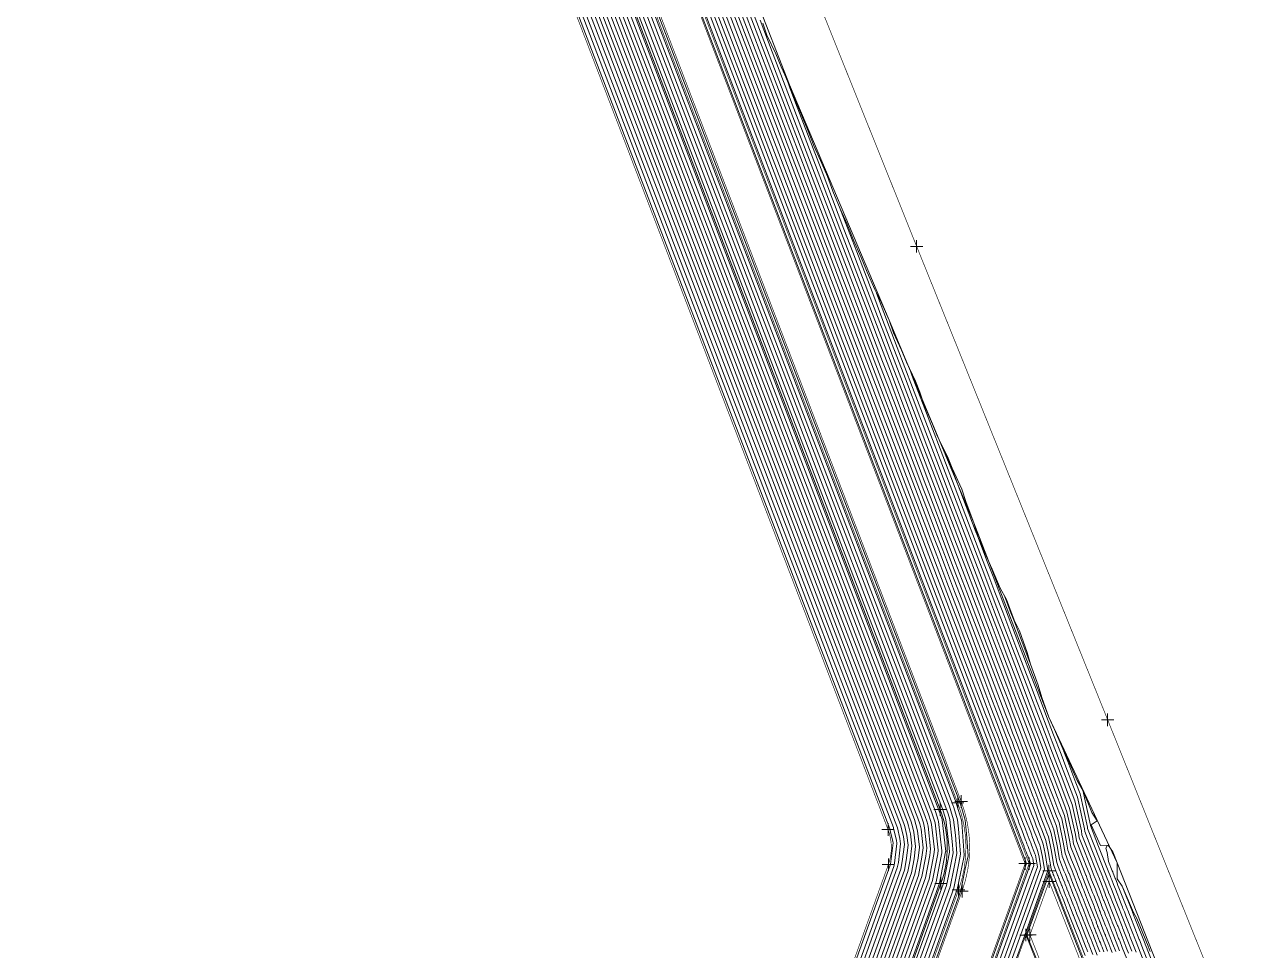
# Model space of a CAD drawing. Extents: x 358458 to 361663, y 818350 to 821723.
# Drawn here: x 360305 to 360500.7, y 821272 to 821420.3 of the extents above; entities that cross this region are included whole.
import ezdxf

# ---------------------------------------------------------------- set-up
doc = ezdxf.new("R2010")
doc.units = 0
doc.header["$MEASUREMENT"] = 0
doc.linetypes.add('solid', pattern=[0])
for name, color, linetype, lineweight in [('0 101001GR FENCES', 5, 'solid', 9), ('DAM 1', 7, 'solid', 9), ('DAM 2', 7, 'solid', 9), ('DAM FOOTPRINT', 7, 'solid', 9), ('DESIGN_Contours', 7, 'solid', 18), ('FREEBOARD', 7, 'solid', 9), ('WATER LEVEL STRING', 7, 'solid', 9)]:
    doc.layers.add(name, color=color, linetype=linetype, lineweight=lineweight)

# ---------------------------------------------------------------- blocks, each defined once
blk = doc.blocks.new('CCAD_POINT_CROSS')
at = {"linetype": 'solid'}
for p, q in [((-1, 0), (1, 0)), ((0, -1), (0, 1))]:
    blk.add_line(p, q, dxfattribs=at)
for tag in ['POINT_NUMBER', 'POINT_CODE', 'POINT_HEIGHT']:
    blk.add_attdef(tag, (0, 0), '', height=1)

msp = doc.modelspace()

# ---------------------------------------------------------------- linework, layer by layer
at = {"layer": '0 101001GR FENCES', "color": 5, "linetype": 'solid', "lineweight": 9, "const_width": 0.1}
msp.add_lwpolyline([(360407, 821713.71), (360393.97, 821722.31), (360375.97, 821711.45), (360374.56, 821707.72), (360378.74, 821699.71), (360368.53, 821691.08), (360361.92, 821673.13), (360347.67, 821634.07), (360361.71, 821599.06), (360390.11, 821528.5), (360447.78, 821384.75), (360478.35, 821308.98), (360511.88, 821225.56), (360542.71, 821148.95), (360584.63, 821044.45), (360673.59, 820823.78), (360696.16, 820767.52), (360723.17, 820700.47), (360762.91, 820601.58), (360799.02, 820511.91), (360830.21, 820434.39), (360876.29, 820319.74)], dxfattribs=at)
at = {"layer": '0 101001GR FENCES', "color": 5, "lineweight": 0}
for p in [(360447.78, 821384.75), (360478.35, 821308.98)]:
    msp.add_point(p, dxfattribs=at)
at = {"layer": 'DAM 1', "color": 7, "linetype": 'solid', "lineweight": 9, "const_width": 0.1, "elevation": 198.7}
for points in [[(360368.61, 821539.87), (360465.78, 821285.96), (360156.62, 820426.67), (359983.96, 820537.36, -0.3492), (359973.77, 820567.23), (360321.06, 821539.34, -0.696308), (360368.61, 821539.87)], [(360326.71, 821537.32), (359979.42, 820565.21, 0.3492), (359987.2, 820542.41), (360130.33, 820450.65, 0.481673), (360158.98, 820460.39), (360454.49, 821281.76, 0.179606), (360454.35, 821295.68), (360361.89, 821537.3, 0.696589), (360326.71, 821537.32)]]:
    msp.add_lwpolyline(points, format="xyb", dxfattribs=at)
at = {"layer": 'DAM 1', "color": 7, "lineweight": 0}
for p in [(360454.35, 821295.68, 198.7), (360465.78, 821285.96, 198.7), (360465.78, 821285.96, 198.7), (360465.78, 821285.96, 198.7), (360465.78, 821285.96), (360454.49, 821281.76, 198.7)]:
    msp.add_point(p, dxfattribs=at)
at = {"layer": 'DAM 2', "color": 7, "lineweight": 0}
msp.add_point((360468.96, 821284.79, 197.57), dxfattribs=at)
at = {"layer": 'DAM FOOTPRINT', "color": 7, "linetype": 'solid', "lineweight": 9, "const_width": 0.1, "elevation": 196.62}
msp.add_lwpolyline([(360315.33, 821541.79), (360318.44, 821548.41), (360323.2, 821554.56), (360329.39, 821559.41), (360336.6, 821562.86), (360344.56, 821564.05), (360352.54, 821562.96), (360359.99, 821560.05), (360366.24, 821556.1), (360372.3, 821549.88), (360375.97, 821543.21), (360389.88, 821508.68), (360405.67, 821466.68), (360416.44, 821438.83), (360427.43, 821410.63), (360443.4, 821372.94), (360456.93, 821340.52), (360468.91, 821309.4), (360479.86, 821286.1), (360491.79, 821255.82)], dxfattribs=at)
at = {"layer": 'DAM FOOTPRINT', "color": 7, "linetype": 'solid', "lineweight": 9}
for points in [[(360491.79, 821255.82), (360479.86, 821286.1), (360468.91, 821309.4), (360456.93, 821340.52), (360443.4, 821372.94), (360427.43, 821410.63), (360416.44, 821438.83)], [(360485.18, 821271.88), (360484.82, 821272.74), (360483.01, 821277.17), (360482.5, 821278.11), (360480.69, 821282.34), (360479.89, 821283.54), (360479.86, 821286.1), (360479.16, 821287.85), (360478.42, 821288.89), (360477.21, 821288.88), (360475.7, 821292.19), (360476.68, 821292.83), (360475.8, 821294.15), (360474.37, 821297.73), (360473.48, 821299.28), (360472.05, 821302.5), (360471.15, 821304.33), (360469.84, 821307.4), (360468.91, 821309.4), (360467.82, 821312.54), (360467.22, 821314.54), (360466.01, 821317.87), (360465.45, 821319.74), (360464.24, 821323.23), (360463.41, 821324.9), (360462.16, 821328.21), (360461.14, 821330.04), (360459.85, 821333.07), (360458.88, 821335.24), (360457.6, 821338.23), (360456.93, 821340.52), (360455.67, 821343.91), (360454.99, 821345.91), (360453.49, 821349.25), (360452.72, 821351.11), (360451.11, 821354.32), (360450.34, 821356.27), (360448.91, 821359.51), (360448.31, 821361.42), (360447.57, 821363.2), (360446.14, 821366.24), (360445.33, 821368.16), (360444.08, 821370.93), (360443.4, 821372.94), (360442.15, 821375.71), (360441.06, 821377.84), (360439.84, 821380.64), (360438.9, 821382.98), (360437.65, 821385.76), (360436.66, 821388.29), (360435.56, 821390.78), (360434.38, 821393.57), (360433.51, 821395.92), (360432.4, 821398.5), (360431.39, 821400.73), (360430.29, 821403.45), (360429.42, 821405.65), (360428.23, 821408.45), (360427.43, 821410.63), (360426.11, 821413.49), (360425.25, 821415.57), (360423.81, 821418.55), (360423.14, 821420.48)]]:
    msp.add_lwpolyline(points, dxfattribs=at)
at = {"layer": 'DESIGN_Contours', "color": 1, "linetype": 'solid', "lineweight": 9}
for points, elevation in [([(360444.02, 821262.18), (360451.45, 821282.85), (360452.42, 821287.83), (360452.43, 821287.92), (360451.85, 821292.95), (360451.84, 821293.01), (360451.34, 821294.53), (360361.2, 821530.08), (360358.87, 821536.16), (360356.48, 821540.42), (360356.43, 821540.48), (360352.83, 821543.77), (360352.76, 821543.81), (360348.31, 821545.81), (360343.45, 821546.3), (360343.37, 821546.3), (360338.61, 821545.25), (360338.54, 821545.21), (360334.34, 821542.72), (360331.14, 821539.04), (360331.1, 821538.97), (360329.75, 821536.22), (360329.74, 821536.22), (359991.19, 820588.59)], 197.6), ([(360423.62, 821207.26), (360450.89, 821283.06), (360451.79, 821287.69), (360451.83, 821288.02), (360451.29, 821292.71), (360451.24, 821292.9), (360450.78, 821294.31), (360366.84, 821513.65), (360358.31, 821535.95), (360356.08, 821539.91), (360355.91, 821540.16), (360352.56, 821543.23), (360352.29, 821543.37), (360348.15, 821545.23), (360343.63, 821545.69), (360343.33, 821545.69), (360338.89, 821544.71), (360338.62, 821544.57), (360334.72, 821542.25), (360331.74, 821538.83), (360331.57, 821538.58), (360330.31, 821536.01), (360330.31, 821536.01), (360015.07, 820653.63)], 197.4), ([(360403.22, 821152.34), (360450.32, 821283.26), (360451.16, 821287.55), (360451.23, 821288.12), (360450.72, 821292.46), (360450.65, 821292.79), (360450.22, 821294.1), (360372.49, 821497.22), (360357.74, 821535.74), (360355.68, 821539.41), (360355.39, 821539.84), (360352.29, 821542.68), (360351.83, 821542.93), (360347.99, 821544.65), (360343.81, 821545.08), (360343.28, 821545.08), (360339.18, 821544.18), (360338.71, 821543.94), (360335.1, 821541.79), (360332.34, 821538.61), (360332.04, 821538.18), (360330.87, 821535.81), (360330.87, 821535.8), (360038.94, 820718.66)], 197.2), ([(360362.43, 821042.49), (360449.2, 821283.67), (360449.9, 821287.27), (360450.02, 821288.31), (360449.6, 821291.96), (360449.46, 821292.57), (360449.1, 821293.67), (360383.78, 821464.35), (360356.62, 821535.32), (360354.89, 821538.4), (360354.36, 821539.2), (360351.75, 821541.59), (360350.9, 821542.05), (360347.67, 821543.49), (360344.16, 821543.85), (360343.2, 821543.86), (360339.74, 821543.1), (360338.89, 821542.66), (360335.85, 821540.85), (360333.53, 821538.18), (360332.98, 821537.4), (360332, 821535.4), (360332, 821535.39), (360086.68, 820848.73)], 196.8), ([(360342.03, 820987.57), (360448.63, 821283.87), (360449.26, 821287.13), (360449.42, 821288.41), (360449.04, 821291.71), (360448.86, 821292.46), (360448.53, 821293.46), (360389.42, 821447.92), (360356.06, 821535.11), (360354.49, 821537.9), (360353.84, 821538.88), (360351.47, 821541.04), (360350.43, 821541.61), (360347.51, 821542.91), (360344.33, 821543.24), (360343.15, 821543.25), (360340.03, 821542.56), (360338.98, 821542.02), (360336.23, 821540.39), (360334.13, 821537.97), (360333.45, 821537), (360332.57, 821535.19), (360332.56, 821535.18), (360110.55, 820913.76)], 196.6), ([(360321.63, 820932.65), (360448.07, 821284.07), (360448.63, 821286.99), (360448.82, 821288.51), (360448.48, 821291.46), (360448.27, 821292.35), (360447.97, 821293.24), (360395.07, 821431.49), (360355.5, 821534.9), (360354.09, 821537.4), (360353.32, 821538.57), (360351.2, 821540.5), (360349.97, 821541.16), (360347.36, 821542.33), (360344.51, 821542.62), (360343.11, 821542.64), (360340.31, 821542.02), (360339.06, 821541.38), (360336.6, 821539.92), (360334.73, 821537.76), (360333.92, 821536.61), (360333.13, 821534.99), (360333.13, 821534.98), (360134.42, 820978.8)], 196.4), ([(360301.23, 820877.73), (360447.5, 821284.28), (360448, 821286.85), (360448.22, 821288.61), (360447.92, 821291.22), (360447.67, 821292.24), (360447.41, 821293.03), (360400.71, 821415.06), (360354.93, 821534.69), (360353.7, 821536.9), (360352.8, 821538.25), (360350.93, 821539.95), (360349.5, 821540.72), (360347.2, 821541.75), (360344.68, 821542.01), (360343.06, 821542.03), (360340.59, 821541.48), (360339.15, 821540.74), (360336.98, 821539.45), (360335.32, 821537.54), (360334.39, 821536.21), (360333.69, 821534.79), (360333.69, 821534.77), (360158.3, 821043.83)], 196.2), ([(360270.17, 820768.33), (360454.84, 821281.64), (360455.57, 821285.14), (360456, 821287.21), (360455.74, 821290.78), (360455.57, 821292.89), (360455.01, 821294.78), (360454.7, 821295.81), (360397.04, 821446.47), (360362.37, 821537.08), (360364.19, 821539.5), (360367.69, 821540.84), (360368.4, 821539.38), (360404.83, 821444.17), (360465.38, 821285.96), (360273.12, 820751.57)], 198.8), ([(360199.25, 820603.11), (360444.68, 821285.29), (360444.85, 821286.16), (360445.21, 821289.1), (360445.11, 821289.97), (360444.7, 821291.69), (360444.61, 821291.96), (360428.94, 821332.9), (360352.12, 821533.64), (360351.71, 821534.38), (360350.2, 821536.65), (360349.57, 821537.22), (360347.18, 821538.51), (360346.41, 821538.86), (360345.56, 821538.95), (360342.84, 821538.98), (360342.01, 821538.79), (360339.59, 821537.55), (360338.86, 821537.12), (360338.31, 821536.48), (360336.75, 821534.24), (360336.52, 821533.77), (360336.51, 821533.74), (360277.65, 821369.01)], 195.2), ([(360260.44, 820767.88), (360446.37, 821284.68), (360446.74, 821286.57), (360447.01, 821288.8), (360446.79, 821290.72), (360446.48, 821292.02), (360446.29, 821292.6), (360412.01, 821382.2), (360353.81, 821534.27), (360352.9, 821535.89), (360351.76, 821537.61), (360350.39, 821538.86), (360348.57, 821539.84), (360346.88, 821540.6), (360345.04, 821540.79), (360342.97, 821540.81), (360341.16, 821540.41), (360339.33, 821539.46), (360337.73, 821538.52), (360336.52, 821537.12), (360335.34, 821535.43), (360334.82, 821534.38), (360334.82, 821534.36), (360206.04, 821173.9)], 195.8), ([(360219.64, 820658.04), (360445.24, 821285.09), (360445.48, 821286.3), (360445.81, 821289), (360445.67, 821290.22), (360445.29, 821291.8), (360445.17, 821292.17), (360423.3, 821349.33), (360352.69, 821533.85), (360352.11, 821534.89), (360350.72, 821536.97), (360349.84, 821537.76), (360347.64, 821538.96), (360346.56, 821539.44), (360345.39, 821539.56), (360342.89, 821539.59), (360341.73, 821539.33), (360339.51, 821538.19), (360338.49, 821537.58), (360337.71, 821536.69), (360336.28, 821534.64), (360335.95, 821533.97), (360335.94, 821533.95), (360253.78, 821303.97)], 195.4), ([(360240.04, 820712.96), (360445.81, 821284.89), (360446.11, 821286.44), (360446.41, 821288.9), (360446.23, 821290.47), (360445.89, 821291.91), (360445.73, 821292.38), (360417.65, 821365.77), (360353.25, 821534.06), (360352.5, 821535.39), (360351.24, 821537.29), (360350.12, 821538.31), (360348.11, 821539.4), (360346.72, 821540.02), (360345.21, 821540.17), (360342.93, 821540.2), (360341.45, 821539.87), (360339.42, 821538.83), (360338.11, 821538.05), (360337.11, 821536.9), (360335.81, 821535.03), (360335.39, 821534.17), (360335.38, 821534.15), (360229.91, 821238.94)], 195.6), ([(360370.13, 821536.54), (360464.62, 821289.61), (360464.91, 821288.86), (360465, 821288.61), (360465.04, 821288.51), (360465.1, 821288.35), (360465.17, 821288.18), (360465.21, 821288.08), (360465.29, 821287.85), (360465.35, 821287.71), (360465.42, 821287.53), (360465.47, 821287.4), (360465.61, 821287.03), (360465.64, 821286.95), (360465.66, 821286.9), (360465.69, 821286.83), (360465.73, 821286.71), (360465.78, 821286.58), (360465.81, 821286.52), (360465.82, 821286.49), (360465.84, 821286.43), (360465.86, 821286.38), (360465.88, 821286.32), (360465.9, 821286.28), (360465.92, 821286.21), (360465.94, 821286.18), (360465.96, 821286.08), (360465.99, 821285.88), (360465.74, 821285.2), (360464.3, 821281.21), (360174.79, 820476.53)], 198.6), ([(360193.45, 820563.95), (360452.02, 821282.65), (360452.16, 821283.34), (360453.03, 821287.81), (360452.97, 821288.51), (360452.45, 821293.03), (360452.35, 821293.38), (360451.9, 821294.74), (360440.34, 821324.94), (360359.43, 821536.37)], 197.8), ([(360158.45, 820493.27), (360443.55, 821285.7), (360443.58, 821285.88), (360444, 821289.29), (360443.98, 821289.48), (360443.51, 821291.47), (360443.49, 821291.53), (360440.23, 821300.04), (360351, 821533.22)], 194.8), ([(360374.17, 821527.65), (360461.55, 821299.32), (360462.59, 821296.59), (360462.94, 821295.68), (360463.08, 821295.32), (360463.31, 821294.72), (360463.55, 821294.09), (360463.69, 821293.73), (360464.01, 821292.9), (360464.21, 821292.36), (360464.46, 821291.72), (360464.65, 821291.22), (360465.17, 821289.87), (360465.27, 821289.6), (360465.34, 821289.4), (360465.44, 821289.14), (360465.61, 821288.71), (360465.79, 821288.23), (360465.88, 821288), (360465.92, 821287.88), (360466.01, 821287.67), (360466.07, 821287.51), (360466.16, 821287.27), (360466.22, 821287.12), (360466.31, 821286.88), (360466.36, 821286.76), (360466.44, 821286.38), (360466.55, 821285.68), (360465.65, 821283.18), (360460.35, 821268.54)], 198.4), ([(360432.11, 821220.24), (360454.28, 821281.84), (360455.33, 821286.95), (360455.41, 821287.33), (360454.99, 821292.54), (360454.95, 821292.92), (360454.18, 821295.48), (360454.14, 821295.6), (360368.61, 821519.09)], 198.6), ([(360378.22, 821518.76), (360458.47, 821309.04), (360460.28, 821304.32), (360460.88, 821302.74), (360461.12, 821302.13), (360461.51, 821301.09), (360461.93, 821299.99), (360462.17, 821299.39), (360462.72, 821297.94), (360463.07, 821297.01), (360463.5, 821295.91), (360463.83, 821295.04), (360464.72, 821292.7), (360464.9, 821292.25), (360465.03, 821291.9), (360465.2, 821291.46), (360465.49, 821290.7), (360465.81, 821289.87), (360465.95, 821289.49), (360466.03, 821289.28), (360466.17, 821288.92), (360466.28, 821288.63), (360466.44, 821288.22), (360466.54, 821287.96), (360466.7, 821287.55), (360466.78, 821287.33), (360466.92, 821286.68), (360467.11, 821285.47), (360465.56, 821281.15), (360456.4, 821255.87)], 198.2), ([(360386.31, 821500.98), (360452.32, 821328.47), (360455.64, 821319.79), (360456.76, 821316.88), (360457.19, 821315.74), (360457.93, 821313.82), (360458.7, 821311.81), (360459.12, 821310.69), (360460.14, 821308.03), (360460.8, 821306.32), (360461.57, 821304.29), (360462.19, 821302.68), (360463.83, 821298.38), (360464.16, 821297.54), (360464.4, 821296.9), (360464.71, 821296.09), (360465.25, 821294.7), (360465.83, 821293.17), (360466.1, 821292.45), (360466.25, 821292.08), (360466.5, 821291.41), (360466.71, 821290.87), (360466.99, 821290.13), (360467.18, 821289.65), (360467.47, 821288.89), (360467.62, 821288.49), (360467.88, 821287.28), (360468.24, 821285.06), (360465.38, 821277.11), (360448.51, 821230.53)], 197.8), ([(360390.35, 821492.09), (360449.25, 821338.18), (360453.33, 821327.52), (360454.7, 821323.94), (360455.23, 821322.54), (360456.13, 821320.19), (360457.08, 821317.72), (360457.6, 821316.35), (360458.85, 821313.08), (360459.66, 821310.97), (360460.61, 821308.48), (360461.37, 821306.51), (360463.39, 821301.22), (360463.79, 821300.19), (360464.09, 821299.4), (360464.47, 821298.4), (360465.12, 821296.69), (360465.84, 821294.81), (360466.18, 821293.94), (360466.36, 821293.47), (360466.67, 821292.65), (360466.92, 821291.99), (360467.27, 821291.08), (360467.5, 821290.49), (360467.86, 821289.55), (360468.04, 821289.06), (360468.36, 821287.58), (360468.8, 821284.85), (360465.29, 821275.08), (360444.56, 821217.86)], 197.6), ([(360394.4, 821483.2), (360446.17, 821347.9), (360451.01, 821335.25), (360452.63, 821331.01), (360453.27, 821329.35), (360454.34, 821326.56), (360455.46, 821323.62), (360456.08, 821322), (360457.57, 821318.12), (360458.52, 821315.62), (360459.65, 821312.67), (360460.55, 821310.33), (360462.95, 821304.06), (360463.42, 821302.83), (360463.77, 821301.9), (360464.23, 821300.72), (360465, 821298.69), (360465.85, 821296.46), (360466.25, 821295.42), (360466.46, 821294.87), (360466.84, 821293.9), (360467.13, 821293.12), (360467.55, 821292.03), (360467.82, 821291.34), (360468.24, 821290.22), (360468.46, 821289.64), (360468.85, 821287.89), (360469.29, 821285.15), (360469.35, 821284.99), (360469.43, 821284.8), (360469.45, 821284.74), (360469.45, 821284.73), (360469.47, 821284.69), (360469.51, 821284.58), (360469.54, 821284.51), (360469.55, 821284.47), (360469.63, 821284.29), (360469.64, 821284.25), (360469.65, 821284.23), (360469.72, 821284.06), (360469.73, 821284.03), (360469.8, 821283.84), (360469.81, 821283.82), (360469.89, 821283.62), (360469.93, 821283.53), (360470, 821283.33), (360470.03, 821283.27), (360470.08, 821283.15), (360470.15, 821282.95), (360470.23, 821282.75), (360470.28, 821282.64), (360470.29, 821282.61), (360470.52, 821282.02), (360470.57, 821281.88), (360470.59, 821281.84), (360470.6, 821281.81), (360470.61, 821281.8), (360470.88, 821281.11), (360471.01, 821280.78), (360471.42, 821279.73), (360471.61, 821279.26), (360471.69, 821279.05), (360471.79, 821278.8), (360471.88, 821278.58), (360471.89, 821278.55), (360474.76, 821271.24)], 197.4), ([(360398.44, 821474.31), (360443.1, 821357.61), (360448.7, 821342.98), (360450.57, 821338.07), (360451.31, 821336.16), (360452.54, 821332.93), (360453.84, 821329.53), (360454.56, 821327.65), (360456.28, 821323.17), (360457.38, 821320.27), (360458.69, 821316.86), (360459.73, 821314.15), (360462.5, 821306.9), (360463.05, 821305.48), (360463.46, 821304.4), (360463.98, 821303.03), (360464.88, 821300.69), (360465.87, 821298.11), (360466.33, 821296.9), (360466.57, 821296.27), (360467, 821295.14), (360467.35, 821294.24), (360467.83, 821292.98), (360468.14, 821292.18), (360468.63, 821290.89), (360468.89, 821290.22), (360469.33, 821288.19), (360469.74, 821285.65), (360469.89, 821285.25), (360470.07, 821284.8), (360470.12, 821284.66), (360470.13, 821284.64), (360470.17, 821284.54), (360470.28, 821284.28), (360470.34, 821284.11), (360470.37, 821284.03), (360470.55, 821283.59), (360470.58, 821283.5), (360470.6, 821283.45), (360470.76, 821283.05), (360470.78, 821282.99), (360470.97, 821282.52), (360470.99, 821282.47), (360471.18, 821281.99), (360471.26, 821281.78), (360471.45, 821281.3), (360471.5, 821281.16), (360471.62, 821280.88), (360471.8, 821280.42), (360471.98, 821279.94), (360472.09, 821279.66), (360472.12, 821279.6), (360472.67, 821278.2), (360472.8, 821277.86), (360472.84, 821277.76), (360472.87, 821277.7), (360472.88, 821277.67), (360473.53, 821276.02), (360473.84, 821275.24), (360474.82, 821272.73), (360475.07, 821272.09), (360475.07, 821272.08), (360475.07, 821272.06), (360475.16, 821271.84)], 197.2), ([(360372.45, 821056.16), (360453.71, 821282.04), (360454.54, 821286.05), (360454.81, 821287.45), (360454.49, 821291.53), (360454.32, 821292.95), (360453.72, 821294.96), (360453.58, 821295.39), (360386.54, 821470.56)], 198.4), ([(360406.53, 821456.53), (360436.95, 821377.04), (360444.06, 821358.44), (360446.45, 821352.2), (360447.38, 821349.77), (360448.95, 821345.67), (360450.61, 821341.35), (360451.52, 821338.96), (360453.7, 821333.26), (360455.11, 821329.58), (360456.77, 821325.23), (360458.09, 821321.79), (360461.61, 821312.58), (360462.31, 821310.77), (360462.83, 821309.4), (360463.5, 821307.66), (360464.64, 821304.68), (360465.89, 821301.4), (360466.48, 821299.87), (360466.79, 821299.07), (360467.34, 821297.63), (360467.77, 821296.48), (360468.39, 821294.88), (360468.77, 821293.87), (360469.4, 821292.23), (360469.73, 821291.37), (360470.29, 821288.79), (360470.64, 821286.63), (360470.97, 821285.79), (360471.36, 821284.8), (360471.48, 821284.5), (360471.49, 821284.47), (360471.58, 821284.25), (360471.8, 821283.68), (360471.94, 821283.32), (360472.01, 821283.14), (360472.39, 821282.19), (360472.46, 821282.01), (360472.5, 821281.9), (360472.84, 821281.03), (360472.9, 821280.89), (360473.29, 821279.89), (360473.34, 821279.77), (360473.75, 821278.74), (360473.92, 821278.3), (360474.33, 821277.26), (360474.45, 821276.94), (360474.69, 821276.33), (360475.08, 821275.34), (360475.49, 821274.31), (360475.7, 821273.79), (360475.7, 821273.78), (360475.7, 821273.76)], 196.8), ([(360410.57, 821447.64), (360433.87, 821386.76), (360441.75, 821366.17), (360444.39, 821359.27), (360445.42, 821356.58), (360447.16, 821352.04), (360448.99, 821347.25), (360450, 821344.61), (360452.41, 821338.3), (360453.97, 821334.23), (360455.81, 821329.42), (360457.27, 821325.62), (360461.17, 821315.42), (360461.94, 821313.42), (360462.51, 821311.9), (360463.25, 821309.98), (360464.52, 821306.68), (360465.9, 821303.05), (360466.55, 821301.35), (360466.89, 821300.46), (360467.5, 821298.87), (360467.99, 821297.61), (360468.66, 821295.83), (360469.09, 821294.71), (360469.79, 821292.9), (360470.15, 821291.95), (360470.77, 821289.09), (360471.09, 821287.13), (360471.51, 821286.06), (360472, 821284.8), (360472.15, 821284.43), (360472.17, 821284.38), (360472.28, 821284.1), (360472.56, 821283.38), (360472.74, 821282.93), (360472.83, 821282.69), (360473.31, 821281.49), (360473.4, 821281.26), (360473.45, 821281.12), (360473.89, 821280.02), (360473.96, 821279.84), (360474.46, 821278.57), (360474.52, 821278.42), (360475.03, 821277.11), (360475.25, 821276.55), (360475.77, 821275.23), (360475.93, 821274.83), (360476.01, 821274.63), (360476.01, 821274.61), (360476.01, 821274.6), (360476.2, 821274.12), (360476.62, 821273.05), (360476.62, 821273.05), (360476.69, 821272.87), (360477.09, 821271.86)], 196.6), ([(360414.62, 821438.75), (360430.79, 821396.47), (360439.43, 821373.9), (360442.33, 821366.34), (360443.46, 821363.38), (360445.36, 821358.4), (360447.37, 821353.16), (360448.48, 821350.26), (360451.12, 821343.35), (360452.83, 821338.88), (360454.85, 821333.61), (360456.45, 821329.44), (360460.73, 821318.26), (360461.57, 821316.06), (360462.2, 821314.41), (360463.01, 821312.29), (360464.39, 821308.67), (360465.92, 821304.7), (360466.63, 821302.84), (360467, 821301.86), (360467.67, 821300.12), (360468.2, 821298.73), (360468.94, 821296.79), (360469.41, 821295.55), (360470.18, 821293.56), (360470.57, 821292.53), (360471.25, 821289.4), (360471.54, 821287.62), (360472.05, 821286.32), (360472.65, 821284.8), (360472.83, 821284.35), (360472.85, 821284.3), (360472.98, 821283.95), (360473.33, 821283.08), (360473.54, 821282.53), (360473.65, 821282.25), (360474.23, 821280.79), (360474.34, 821280.51), (360474.41, 821280.34), (360474.93, 821279.02), (360475.01, 821278.8), (360475.62, 821277.26), (360475.69, 821277.07), (360476.27, 821275.6), (360476.27, 821275.59), (360476.27, 821275.56), (360476.28, 821275.54), (360476.28, 821275.53), (360476.28, 821275.53), (360476.53, 821274.9), (360476.53, 821274.89), (360476.55, 821274.85), (360477.06, 821273.56), (360477.06, 821273.56), (360477.18, 821273.26), (360477.32, 821272.91), (360477.33, 821272.88), (360477.33, 821272.88), (360477.45, 821272.58), (360477.73, 821271.85)], 196.4), ([(360418.66, 821429.86), (360427.72, 821406.19), (360437.12, 821381.63), (360440.27, 821373.4), (360441.5, 821370.19), (360443.57, 821364.77), (360445.75, 821359.07), (360446.96, 821355.92), (360449.84, 821348.39), (360451.69, 821343.54), (360453.89, 821337.8), (360455.63, 821333.26), (360460.28, 821321.1), (360461.2, 821318.71), (360461.89, 821316.91), (360462.77, 821314.61), (360464.27, 821310.67), (360465.93, 821306.34), (360466.7, 821304.32), (360467.11, 821303.26), (360467.83, 821301.36), (360468.41, 821299.85), (360469.22, 821297.74), (360469.73, 821296.4), (360470.56, 821294.23), (360470.99, 821293.1), (360471.73, 821289.7), (360471.99, 821288.11), (360472.59, 821286.59), (360473.29, 821284.8), (360473.5, 821284.27), (360473.53, 821284.21), (360473.69, 821283.8), (360474.09, 821282.78), (360474.34, 821282.14), (360474.47, 821281.8), (360475.15, 821280.09), (360475.28, 821279.76), (360475.36, 821279.56), (360475.97, 821278.01), (360476.07, 821277.75), (360476.54, 821276.57), (360476.54, 821276.56), (360476.53, 821276.53), (360476.71, 821276.08), (360476.71, 821276.08), (360476.75, 821275.97), (360476.83, 821275.77), (360476.83, 821275.77), (360476.84, 821275.76), (360477.41, 821274.32), (360477.41, 821274.32), (360477.57, 821273.9), (360477.8, 821273.32), (360477.8, 821273.32), (360477.88, 821273.1), (360478.35, 821271.92)], 196.2), ([(360312.78, 820892.09), (360453.15, 821282.24), (360453.75, 821285.15), (360454.22, 821287.57), (360453.98, 821290.52), (360453.7, 821292.98), (360453.26, 821294.43), (360453.02, 821295.17), (360404.48, 821422.02)], 198.2), ([(360426.7, 821412.22), (360427.19, 821410.93), (360427.49, 821410.15), (360428.09, 821408.57), (360428.41, 821407.73), (360432.48, 821397.1), (360436.14, 821387.53), (360437.57, 821383.8), (360439.98, 821377.51), (360442.51, 821370.89), (360443.92, 821367.22), (360447.26, 821358.48), (360449.42, 821352.84), (360451.97, 821346.18), (360453.99, 821340.9), (360459.39, 821326.77), (360460.46, 821324), (360461.26, 821321.91), (360462.28, 821319.24), (360464.03, 821314.66), (360465.95, 821309.64), (360466.85, 821307.29), (360467.32, 821306.05), (360468.17, 821303.85), (360468.84, 821302.1), (360469.78, 821299.64), (360470.37, 821298.08), (360471.34, 821295.57), (360471.84, 821294.26), (360472.7, 821290.3), (360472.89, 821289.1), (360473.67, 821287.12), (360474.58, 821284.81), (360474.85, 821284.12), (360474.89, 821284.03), (360475.09, 821283.51), (360475.61, 821282.18), (360475.94, 821281.35), (360476.12, 821280.91), (360476.99, 821278.69), (360477.07, 821278.48), (360477.07, 821278.46), (360477.07, 821278.44), (360477.13, 821278.29), (360477.13, 821278.29), (360477.13, 821278.28), (360477.23, 821278.05), (360477.23, 821278.04), (360477.23, 821278.04), (360477.28, 821277.9), (360478.03, 821276.01), (360478.12, 821275.77), (360478.12, 821275.77), (360478.16, 821275.68), (360478.7, 821274.3), (360478.7, 821274.3), (360479.08, 821273.34), (360479.15, 821273.18), (360479.15, 821273.18), (360479.19, 821273.06), (360479.65, 821271.89)], 195.8), ([(360435.38, 821391.21), (360435.61, 821390.61), (360438.18, 821383.88), (360440.9, 821376.79), (360442.39, 821372.88), (360445.97, 821363.53), (360448.28, 821357.49), (360451.01, 821350.37), (360453.17, 821344.73), (360458.95, 821329.61), (360460.09, 821326.65), (360460.94, 821324.41), (360462.04, 821321.55), (360463.91, 821316.66), (360465.96, 821311.29), (360466.93, 821308.77), (360467.43, 821307.45), (360468.33, 821305.1), (360469.05, 821303.22), (360470.06, 821300.59), (360470.69, 821298.93), (360471.72, 821296.24), (360472.26, 821294.84), (360473.18, 821290.6), (360473.34, 821289.6), (360474.21, 821287.39), (360475.22, 821284.81), (360475.53, 821284.04), (360475.56, 821283.95), (360475.79, 821283.36), (360476.38, 821281.88), (360476.74, 821280.95), (360476.94, 821280.47), (360477.39, 821279.3), (360477.39, 821279.29), (360477.39, 821279.27), (360477.71, 821278.45), (360477.72, 821278.44), (360477.89, 821278.01), (360478.03, 821277.64), (360478.03, 821277.64), (360478.07, 821277.54), (360478.16, 821277.33), (360478.16, 821277.32), (360478.16, 821277.32), (360478.41, 821276.68), (360479.07, 821275), (360479.16, 821274.79), (360479.16, 821274.79), (360479.22, 821274.63), (360479.7, 821273.41), (360479.7, 821273.41), (360480.24, 821272.02)], 195.6), ([(360441.37, 821377.24), (360441.68, 821376.42), (360444.68, 821368.57), (360447.14, 821362.15), (360450.05, 821354.56), (360452.35, 821348.55), (360458.51, 821332.45), (360459.71, 821329.29), (360460.63, 821326.91), (360461.79, 821323.86), (360463.79, 821318.65), (360465.98, 821312.93), (360467, 821310.25), (360467.54, 821308.85), (360468.5, 821306.34), (360469.26, 821304.34), (360470.33, 821301.54), (360471.01, 821299.77), (360472.11, 821296.91), (360472.68, 821295.41), (360473.66, 821290.9), (360473.79, 821290.09), (360474.75, 821287.66), (360475.87, 821284.81), (360476.2, 821283.96), (360476.24, 821283.86), (360476.5, 821283.22), (360477.14, 821281.58), (360477.54, 821280.56), (360477.71, 821280.13), (360477.71, 821280.13), (360477.71, 821280.1), (360477.73, 821280.04), (360477.73, 821280.04), (360477.74, 821280.03), (360478.43, 821278.28), (360478.43, 821278.27), (360478.81, 821277.31), (360478.93, 821276.99), (360478.93, 821276.99), (360479.01, 821276.79), (360479.09, 821276.6), (360479.09, 821276.6), (360479.09, 821276.6), (360479.54, 821275.45), (360480.11, 821273.99), (360480.19, 821273.81), (360480.19, 821273.81), (360480.28, 821273.58), (360480.69, 821272.52), (360480.69, 821272.52), (360481.41, 821270.71)], 195.4), ([(360446.56, 821365.36), (360447.24, 821363.57), (360449.09, 821358.75), (360451.53, 821352.37), (360458.06, 821335.29), (360459.34, 821331.94), (360460.31, 821329.41), (360461.55, 821326.18), (360463.66, 821320.65), (360465.99, 821314.58), (360467.08, 821311.74), (360467.65, 821310.25), (360468.67, 821307.58), (360469.48, 821305.46), (360470.61, 821302.5), (360471.33, 821300.61), (360472.5, 821297.58), (360473.1, 821295.99), (360474.14, 821291.21), (360474.24, 821290.58), (360475.29, 821287.92), (360476.51, 821284.81), (360476.88, 821283.88), (360476.92, 821283.77), (360477.2, 821283.07), (360477.9, 821281.28), (360478.03, 821280.96), (360478.03, 821280.94), (360478.03, 821280.93), (360478.32, 821280.17), (360478.5, 821279.73), (360478.5, 821279.73), (360478.56, 821279.59), (360479.14, 821278.1), (360479.14, 821278.1), (360479.73, 821276.61), (360479.83, 821276.34), (360479.83, 821276.34), (360479.95, 821276.04), (360480.01, 821275.88), (360480.02, 821275.88), (360480.02, 821275.88), (360480.67, 821274.22), (360481.16, 821272.98), (360481.22, 821272.83), (360481.22, 821272.83), (360481.33, 821272.53), (360481.69, 821271.63)], 195.2), ([(360461.83, 821328.8), (360462.77, 821326.35), (360463.42, 821324.64), (360465.91, 821318.13), (360466, 821317.91)], 194.8), ([(360471.36, 821303.91), (360471.97, 821302.3), (360473.27, 821298.91), (360473.94, 821297.14), (360475.1, 821291.81), (360475.14, 821291.57), (360476.37, 821288.46), (360477.8, 821284.82), (360478.23, 821283.73), (360478.28, 821283.6), (360478.52, 821282.98), (360478.52, 821282.97), (360478.52, 821282.94), (360478.59, 821282.78), (360479.05, 821281.61), (360479.05, 821281.61), (360479.63, 821280.14), (360479.63, 821280.14), (360479.93, 821279.38), (360480.03, 821279.11), (360480.03, 821279.11), (360480.2, 821278.7), (360480.56, 821277.76), (360480.57, 821277.76), (360481.57, 821275.21), (360481.64, 821275.04), (360481.64, 821275.04), (360481.83, 821274.54), (360481.87, 821274.44), (360481.87, 821274.44), (360481.87, 821274.44), (360482.93, 821271.77)], 194.8), ([(360474.35, 821297.77), (360474.37, 821297.72), (360475.58, 821292.11), (360475.59, 821292.06), (360476.91, 821288.72), (360478.45, 821284.82), (360478.81, 821283.89), (360478.81, 821283.88), (360478.81, 821283.86), (360478.89, 821283.65), (360478.93, 821283.55), (360478.93, 821283.55), (360479.01, 821283.34), (360479.01, 821283.34), (360479.29, 821282.63), (360479.6, 821281.85), (360479.6, 821281.85), (360480.52, 821279.51), (360480.52, 821279.51), (360480.73, 821278.99), (360480.8, 821278.8), (360480.8, 821278.8), (360481.02, 821278.25), (360481.28, 821277.59), (360481.28, 821277.59), (360482.49, 821274.51), (360482.54, 821274.39), (360482.54, 821274.39), (360482.77, 821273.79), (360482.8, 821273.72), (360482.8, 821273.72), (360482.8, 821273.72), (360484.05, 821270.54)], 194.6), ([(360478.31, 821288.89), (360478.04, 821288.44), (360478.29, 821287.75), (360478.5, 821286.31), (360479.09, 821284.82), (360479.16, 821284.63), (360479.16, 821284.61), (360479.16, 821284.6), (360479.56, 821283.57), (360479.58, 821283.54), (360479.58, 821283.54), (360479.86, 821282.83), (360479.86, 821282.83), (360479.99, 821282.48), (360480.15, 821282.1), (360480.15, 821282.1), (360481.41, 821278.88), (360481.41, 821278.88), (360481.53, 821278.59), (360481.57, 821278.49), (360481.57, 821278.49), (360481.84, 821277.81), (360481.99, 821277.42), (360481.99, 821277.42), (360483.41, 821273.81), (360483.44, 821273.74), (360483.44, 821273.74), (360483.71, 821273.05), (360483.73, 821273), (360483.73, 821273), (360483.73, 821273), (360485.18, 821269.31)], 194.4), ([(360480.8, 821282.07), (360482.31, 821278.25), (360482.31, 821278.25), (360482.33, 821278.2), (360482.33, 821278.18), (360482.33, 821278.18), (360482.66, 821277.36), (360482.7, 821277.24), (360482.7, 821277.24), (360484.33, 821273.11), (360484.34, 821273.09), (360484.34, 821273.09), (360484.65, 821272.3), (360484.66, 821272.28), (360484.66, 821272.28), (360484.66, 821272.28), (360486.31, 821268.08)], 194.2), ([(360475.7, 821273.76), (360475.7, 821273.76), (360475.69, 821273.75), (360475.74, 821273.65), (360475.74, 821273.65), (360475.74, 821273.65), (360476.66, 821271.3)], 196.8)]:
    msp.add_lwpolyline(points, dxfattribs=dict(at, elevation=elevation))
at = {"layer": 'DESIGN_Contours', "color": 5, "linetype": 'solid', "lineweight": 20}
for points, elevation in [([(360382.82, 821097.41), (360449.76, 821283.46), (360450.53, 821287.41), (360450.63, 821288.21), (360450.16, 821292.21), (360450.05, 821292.68), (360449.66, 821293.88), (360378.13, 821480.79), (360357.18, 821535.53), (360355.29, 821538.91), (360354.87, 821539.52), (360352.02, 821542.13), (360351.36, 821542.49), (360347.83, 821544.07), (360343.98, 821544.46), (360343.24, 821544.47), (360339.46, 821543.64), (360338.8, 821543.3), (360335.47, 821541.32), (360332.93, 821538.4), (360332.51, 821537.79), (360331.44, 821535.6), (360331.44, 821535.6), (360062.81, 820783.7)], 197), ([(360280.84, 820822.8), (360446.94, 821284.48), (360447.37, 821286.71), (360447.62, 821288.71), (360447.35, 821290.97), (360447.08, 821292.13), (360446.85, 821292.81), (360406.36, 821398.63), (360354.37, 821534.48), (360353.3, 821536.39), (360352.28, 821537.93), (360350.66, 821539.4), (360349.04, 821540.28), (360347.04, 821541.18), (360344.86, 821541.4), (360343.02, 821541.42), (360340.88, 821540.95), (360339.24, 821540.1), (360337.36, 821538.98), (360335.92, 821537.33), (360334.87, 821535.82), (360334.26, 821534.58), (360334.25, 821534.57), (360182.17, 821108.87)], 196), ([(360178.85, 820548.19), (360444.11, 821285.49), (360444.22, 821286.02), (360444.61, 821289.2), (360444.55, 821289.73), (360444.1, 821291.58), (360444.05, 821291.74), (360434.59, 821316.47), (360351.56, 821533.43), (360351.31, 821533.88), (360349.68, 821536.33), (360349.3, 821536.67), (360346.71, 821538.07), (360346.25, 821538.28), (360345.74, 821538.33), (360342.8, 821538.37), (360342.3, 821538.26), (360339.68, 821536.91), (360339.24, 821536.65), (360338.91, 821536.26), (360337.22, 821533.85), (360337.08, 821533.56), (360337.07, 821533.54), (360301.53, 821434.04)], 195), ([(360253.11, 820728.02), (360452.58, 821282.45), (360452.95, 821284.24), (360453.62, 821287.69), (360453.48, 821289.52), (360453.07, 821293), (360452.8, 821293.9), (360452.46, 821294.96), (360422.41, 821373.48), (360359.99, 821536.58)], 198), ([(360382.26, 821509.87), (360455.4, 821318.75), (360457.96, 821312.05), (360458.82, 821309.81), (360459.15, 821308.93), (360459.72, 821307.46), (360460.32, 821305.9), (360460.64, 821305.04), (360461.43, 821302.99), (360461.94, 821301.66), (360462.53, 821300.1), (360463.01, 821298.86), (360464.28, 821295.54), (360464.53, 821294.89), (360464.72, 821294.4), (360464.96, 821293.77), (360465.37, 821292.7), (360465.82, 821291.52), (360466.03, 821290.97), (360466.14, 821290.68), (360466.34, 821290.16), (360466.5, 821289.75), (360466.72, 821289.17), (360466.86, 821288.81), (360467.08, 821288.22), (360467.2, 821287.91), (360467.4, 821286.98), (360467.68, 821285.26), (360465.47, 821279.13), (360452.45, 821243.2)], 198), ([(360402.48, 821465.42), (360440.02, 821367.33), (360446.38, 821350.71), (360448.51, 821345.14), (360449.34, 821342.96), (360450.75, 821339.3), (360452.22, 821335.44), (360453.04, 821333.31), (360454.99, 821328.21), (360456.25, 821324.93), (360457.73, 821321.04), (360458.91, 821317.97), (360462.06, 821309.74), (360462.68, 821308.12), (360463.14, 821306.9), (360463.74, 821305.35), (360464.76, 821302.68), (360465.88, 821299.76), (360466.4, 821298.39), (360466.68, 821297.67), (360467.17, 821296.38), (360467.56, 821295.36), (360468.11, 821293.93), (360468.46, 821293.02), (360469.02, 821291.56), (360469.31, 821290.8), (360469.81, 821288.49), (360470.19, 821286.14), (360470.43, 821285.52), (360470.72, 821284.8), (360470.8, 821284.58), (360470.81, 821284.56), (360470.87, 821284.39), (360471.04, 821283.98), (360471.14, 821283.72), (360471.19, 821283.58), (360471.47, 821282.89), (360471.52, 821282.76), (360471.55, 821282.67), (360471.8, 821282.04), (360471.84, 821281.94), (360472.13, 821281.21), (360472.16, 821281.12), (360472.46, 821280.37), (360472.59, 821280.04), (360472.89, 821279.28), (360472.98, 821279.05), (360473.15, 821278.6), (360473.44, 821277.88), (360473.74, 821277.12), (360473.91, 821276.68), (360473.95, 821276.58), (360474.82, 821274.38), (360475.03, 821273.85), (360475.1, 821273.67), (360475.13, 821273.58), (360475.15, 821273.53), (360475.39, 821272.94), (360475.38, 821272.92), (360475.38, 821272.91), (360475.98, 821271.4)], 197), ([(360422.71, 821420.97), (360424.64, 821415.9), (360434.8, 821389.36), (360438.2, 821380.47), (360439.53, 821376.99), (360441.77, 821371.14), (360444.13, 821364.98), (360445.44, 821361.57), (360448.55, 821353.44), (360450.56, 821348.19), (360452.93, 821341.99), (360454.81, 821337.08), (360459.84, 821323.93), (360460.83, 821321.35), (360461.57, 821319.41), (360462.52, 821316.92), (360464.15, 821312.66), (360465.94, 821307.99), (360466.78, 821305.8), (360467.22, 821304.66), (360468, 821302.61), (360468.63, 821300.97), (360469.5, 821298.69), (360470.05, 821297.24), (360470.95, 821294.9), (360471.42, 821293.68), (360472.21, 821290), (360472.44, 821288.61), (360473.13, 821286.86), (360473.94, 821284.81), (360474.18, 821284.19), (360474.21, 821284.12), (360474.39, 821283.66), (360474.85, 821282.48), (360475.14, 821281.74), (360475.3, 821281.36), (360476.07, 821279.39), (360476.22, 821279.01), (360476.31, 821278.78), (360476.8, 821277.54), (360476.8, 821277.53), (360476.8, 821277.5), (360476.99, 821277.02), (360477.09, 821276.75), (360477.09, 821276.75), (360477.1, 821276.73), (360477.71, 821275.19), (360477.71, 821275.19), (360477.92, 821274.66), (360477.99, 821274.48), (360477.99, 821274.48), (360478.02, 821274.41), (360478.53, 821273.1), (360478.53, 821273.1), (360478.85, 821272.28), (360479.06, 821271.75)], 196), ([(360452.42, 821351.71), (360452.81, 821350.7), (360457.15, 821339.35), (360457.62, 821338.13), (360458.97, 821334.59), (360460, 821331.91), (360461.31, 821328.49), (360463.54, 821322.65), (360466, 821316.23), (360467.15, 821313.22), (360467.75, 821311.64), (360468.83, 821308.83), (360469.69, 821306.58), (360470.89, 821303.45), (360471.65, 821301.45), (360472.88, 821298.24), (360473.52, 821296.57), (360474.62, 821291.51), (360474.69, 821291.08), (360475.83, 821288.19), (360477.16, 821284.81), (360477.56, 821283.8), (360477.6, 821283.69), (360477.9, 821282.92), (360478.29, 821281.94), (360478.29, 821281.92), (360478.29, 821281.9), (360478.5, 821281.37), (360478.5, 821281.36), (360478.73, 821280.77), (360478.74, 821280.77), (360479.13, 821279.78), (360479.27, 821279.42), (360479.27, 821279.42), (360479.38, 821279.14), (360479.85, 821277.93), (360479.85, 821277.93), (360480.65, 821275.91), (360480.74, 821275.69), (360480.74, 821275.69), (360480.89, 821275.29), (360480.94, 821275.16), (360480.94, 821275.16), (360480.94, 821275.16), (360481.8, 821272.99), (360482.2, 821271.97)], 195)]:
    msp.add_lwpolyline(points, dxfattribs=dict(at, elevation=elevation))
at = {"layer": 'DESIGN_Contours', "color": 1, "linetype": 'solid', "lineweight": 9, "elevation": 197.6}
msp.add_lwpolyline([(360465.44, 821274.53), (360466.29, 821276.88), (360468.97, 821284.33), (360473.01, 821274.06), (360474.45, 821270.39), (360474.45, 821270.37), (360474.45, 821270.36), (360557.27, 821060.09), (360558.84, 821056.1), (360558.85, 821056.09), (360594.87, 820964.63), (360590.9, 820963.47), (360588.38, 820962.67), (360533.33, 821102.43), (360479.36, 821239.47), (360471.05, 821260.43), (360471.04, 821260.42), (360471.04, 821260.42), (360467.5, 821269.34), (360465.44, 821274.53)], close=True, dxfattribs=at)
at = {"layer": 'FREEBOARD', "color": 7, "linetype": 'solid', "lineweight": 9, "const_width": 0.1}
for points, elevation in [([(360454.35, 821295.68), (360361.89, 821537.3), (360368.61, 821539.87), (360465.78, 821285.96), (360156.62, 820426.67), (360158.98, 820460.39), (360454.49, 821281.76, 0.179606), (360454.35, 821295.68)], 198.7), ([(360454.91, 821295.9), (360362.66, 821536.95), (360368.27, 821539.09), (360465.14, 821285.96), (360157.52, 820430.94), (360159.57, 820460.27), (360455.05, 821281.56, 0.179606), (360454.91, 821295.9)], 198.9)]:
    msp.add_lwpolyline(points, format="xyb", dxfattribs=dict(at, elevation=elevation))
for points, elevation in [([(360468.96, 821284.79), (360595.11, 820964.52), (360588.22, 820962.35), (360465.27, 821274.53), (360468.96, 821284.79)], 197.57), ([(360468.98, 821283.09), (360594.31, 820964.9), (360588.58, 820963.09), (360465.91, 821274.54), (360468.98, 821283.09)], 197.77)]:
    msp.add_lwpolyline(points, dxfattribs=dict(at, elevation=elevation))
at = {"layer": 'FREEBOARD', "color": 7, "lineweight": 0}
for p in [(360454.35, 821295.68, 198.7), (360454.91, 821295.9, 198.9), (360465.14, 821285.96, 198.9), (360468.98, 821283.09, 197.77), (360454.49, 821281.76), (360455.05, 821281.56, 198.9), (360465.27, 821274.53, 197.57), (360465.91, 821274.54, 197.77)]:
    msp.add_point(p, dxfattribs=at)
at = {"layer": 'WATER LEVEL STRING', "color": 7, "linetype": 'solid', "lineweight": 9, "const_width": 0.1}
for points, elevation in [([(360329.53, 821536.29), (359982.24, 820564.2, 0.3492), (359988.81, 820544.94), (360131.95, 820453.18, 0.481673), (360156.16, 820461.41), (360451.67, 821282.78, 0.179606), (360451.55, 821294.61), (360359.08, 821536.24, 0.696615), (360329.53, 821536.29)], 197.7), ([(360337.93, 821533.22), (359990.66, 820561.2, 0.3492), (359993.64, 820552.46), (360136.77, 820460.7, 0.481673), (360147.74, 820464.43), (360443.25, 821285.8, 0.179606), (360443.2, 821291.41), (360350.7, 821533.11, 0.696775), (360337.93, 821533.22)], 194.72), ([(360595.11, 820964.52), (360468.96, 821284.79), (360157.93, 820420.28), (360324.57, 820317.74, 0.476753), (360375.88, 820335.78), (360595.33, 820950.46, 0.181487), (360595.11, 820964.52)], 197.57)]:
    msp.add_lwpolyline(points, format="xyb", dxfattribs=dict(at, elevation=elevation))
at = {"layer": 'WATER LEVEL STRING', "color": 7, "linetype": 'solid', "lineweight": 9}
msp.add_lwpolyline([(360329.53, 821536.29), (359982.24, 820564.2, 0.3492), (359988.81, 820544.94), (360131.95, 820453.18, 0.481673), (360156.16, 820461.41), (360451.67, 821282.78, 0.179606), (360451.55, 821294.61), (360359.08, 821536.24, 0.696615), (360329.53, 821536.29)], format="xyb", close=True, dxfattribs=at)
msp.add_lwpolyline([(360485.18, 821271.88), (360484.82, 821272.74), (360483.01, 821277.17), (360482.5, 821278.11), (360480.69, 821282.34), (360479.89, 821283.54), (360479.86, 821286.1), (360479.16, 821287.85), (360478.42, 821288.89), (360477.21, 821288.88), (360475.7, 821292.19), (360476.68, 821292.83), (360475.8, 821294.15), (360474.37, 821297.73), (360473.48, 821299.28), (360472.05, 821302.5), (360471.15, 821304.33), (360469.84, 821307.4), (360468.91, 821309.4), (360467.82, 821312.54), (360467.22, 821314.54), (360466.01, 821317.87), (360465.45, 821319.74), (360464.24, 821323.23), (360463.41, 821324.9), (360462.16, 821328.21), (360461.14, 821330.04), (360459.85, 821333.07), (360458.88, 821335.24), (360457.6, 821338.23), (360456.93, 821340.52), (360455.67, 821343.91), (360454.99, 821345.91), (360453.49, 821349.25), (360452.72, 821351.11), (360451.11, 821354.32), (360450.34, 821356.27), (360448.91, 821359.51), (360448.31, 821361.42), (360447.57, 821363.2), (360446.14, 821366.24), (360445.33, 821368.16), (360444.08, 821370.93), (360443.4, 821372.94), (360442.15, 821375.71), (360441.06, 821377.84), (360439.84, 821380.64), (360438.9, 821382.98), (360437.65, 821385.76), (360436.66, 821388.29), (360435.56, 821390.78), (360434.38, 821393.57), (360433.51, 821395.92), (360432.4, 821398.5), (360431.39, 821400.73), (360430.29, 821403.45), (360429.42, 821405.65), (360428.23, 821408.45), (360427.43, 821410.63), (360426.11, 821413.49), (360425.25, 821415.57), (360423.81, 821418.55), (360423.14, 821420.48)], dxfattribs=at)
at = {"layer": 'WATER LEVEL STRING', "color": 7, "lineweight": 0}
for p in [(360451.55, 821294.61, 197.7), (360443.2, 821291.41, 194.72), (360443.25, 821285.8, 194.72), (360451.67, 821282.78, 197.7)]:
    msp.add_point(p, dxfattribs=at)

# ---------------------------------------------------------------- block references
at = {"layer": '0 101001GR FENCES', "color": 5, "lineweight": 0}
for p in [(360447.78, 821384.75), (360478.35, 821308.98)]:
    msp.add_blockref('CCAD_POINT_CROSS', p, dxfattribs=at)
at = {"layer": 'DAM 1', "color": 7, "lineweight": 0}
for p in [(360454.35, 821295.68, 198.7), (360465.78, 821285.96, 198.7), (360465.78, 821285.96, 198.7), (360465.78, 821285.96, 198.7), (360465.78, 821285.96), (360454.49, 821281.76, 198.7)]:
    msp.add_blockref('CCAD_POINT_CROSS', p, dxfattribs=at)
at = {"layer": 'DAM 2', "color": 7, "lineweight": 0}
msp.add_blockref('CCAD_POINT_CROSS', (360468.96, 821284.79, 197.57), dxfattribs=at)
at = {"layer": 'FREEBOARD', "color": 7, "lineweight": 0}
for p in [(360454.35, 821295.68, 198.7), (360454.91, 821295.9, 198.9), (360465.14, 821285.96, 198.9), (360454.49, 821281.76), (360455.05, 821281.56, 198.9), (360468.98, 821283.09, 197.77), (360465.27, 821274.53, 197.57), (360465.91, 821274.54, 197.77)]:
    msp.add_blockref('CCAD_POINT_CROSS', p, dxfattribs=at)
at = {"layer": 'WATER LEVEL STRING', "color": 7, "lineweight": 0}
for p in [(360451.55, 821294.61, 197.7), (360443.2, 821291.41, 194.72), (360443.25, 821285.8, 194.72), (360451.67, 821282.78, 197.7)]:
    msp.add_blockref('CCAD_POINT_CROSS', p, dxfattribs=at)

doc.saveas('drawing.dxf')
